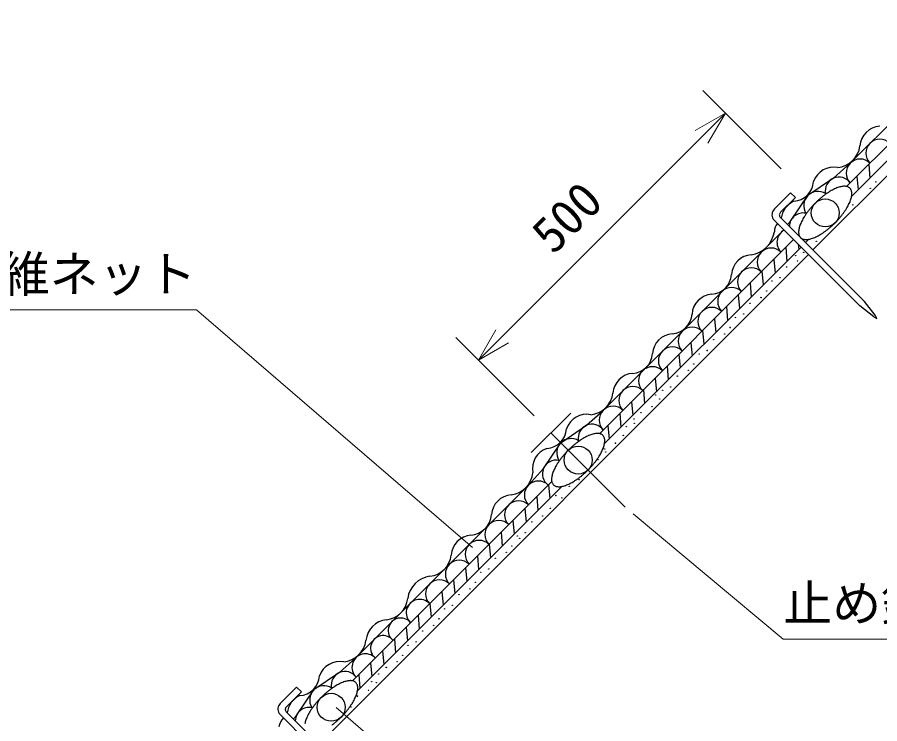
# Model space of a CAD drawing. Units: millimetres, scale not verified. Extents: x 200 to 8200, y 200 to 5825.
# Drawn here: x 1767 to 3002, y 2730 to 3740 of the extents above; entities that cross this region are included whole.
import ezdxf
from ezdxf.enums import TextEntityAlignment as Align

# ---------------------------------------------------------------- set-up
doc = ezdxf.new("R2010")
doc.units = ezdxf.units.MM
doc.header["$LTSCALE"] = 20
for name, color, linetype, lineweight in [('C-STR', 7, 'Continuous', 25), ('C-STR-DIM', 1, 'Continuous', 13), ('C-STR-HTXT', 1, 'Continuous', 13)]:
    doc.layers.add(name, color=color, linetype=linetype, lineweight=lineweight)
doc.styles.add('ＭＳ ゴシック', font='')
doc.styles.get('ＭＳ ゴシック').set_extended_font_data('MS Gothic')

msp = doc.modelspace()

# ---------------------------------------------------------------- linework, layer by layer
at = {"layer": 'C-STR'}
for p, q in [((2959.49, 3531.57), (3168.15, 3740.24)), ((2954.39, 3498.2), (3176.44, 3720.24)), ((2961.39, 3483.98), (3182.65, 3705.24)), ((2906.02, 3407.4), (3188.86, 3690.24)), ((2959.49, 3531.57), (2935.67, 3510.19)), ((2985.89, 3529.69), (2987.6, 3510.19)), ((2935.67, 3510.19), (2898.95, 3485.18)), ((2968.92, 3512.72), (2970.63, 3493.22)), ((2850.94, 3466.01), (2874.23, 3489.31)), ((2881.03, 3482.51), (2859.78, 3461.25)), ((2873.94, 3448.46), (2898.95, 3485.18)), ((2881.03, 3482.51), (2874.23, 3489.31)), ((2849.08, 3451.58), (2973.36, 3327.37)), ((2859.48, 3453.91), (2979.73, 3333.73)), ((2873.94, 3448.46), (2869.74, 3443.67)), ((2605.93, 3178.02), (2864.29, 3436.38)), ((2600.84, 3144.64), (2878.44, 3422.24)), ((2884.81, 3428.61), (2885.93, 3429.73)), ((2895.41, 3418), (2900.15, 3422.74)), ((2607.83, 3130.42), (2889.05, 3411.63)), ((2867.1, 3410.9), (2868.8, 3391.39)), ((2885.15, 3415.53), (2885.77, 3408.36)), ((2198.91, 2700.29), (2899.66, 3401.03)), ((2850.13, 3393.93), (2851.83, 3374.42)), ((2833.16, 3376.96), (2834.86, 3357.45)), ((2816.19, 3359.99), (2817.89, 3340.48)), ((2799.21, 3343.02), (2800.92, 3323.51)), ((2995.29, 3313.94), (2979.73, 3333.73)), ((2782.24, 3326.05), (2783.95, 3306.54)), ((2993.17, 3311.82), (2973.36, 3327.37)), ((2765.27, 3309.08), (2766.98, 3289.57)), ((2993.17, 3311.82), (2997.76, 3309.34)), ((2997.76, 3309.34), (2995.29, 3313.94)), ((2748.3, 3292.1), (2750.01, 3272.6)), ((2731.33, 3275.13), (2733.04, 3255.63)), ((2714.36, 3258.16), (2716.07, 3238.66)), ((2697.39, 3241.19), (2699.1, 3221.69)), ((2680.42, 3224.22), (2682.13, 3204.72)), ((2663.45, 3207.25), (2665.16, 3187.75)), ((2646.48, 3190.28), (2648.19, 3170.77)), ((2559.5, 3174.09), (2502.93, 3117.52)), ((2582.11, 3156.63), (2605.93, 3178.02)), ((2629.51, 3173.31), (2631.22, 3153.8)), ((2545.4, 3131.62), (2582.11, 3156.63)), ((2612.54, 3156.34), (2614.25, 3136.83)), ((2637.28, 3039.74), (2531.21, 3145.81)), ((2520.38, 3094.91), (2545.4, 3131.62)), ((2499, 3071.08), (2520.38, 3094.91)), ((2247.29, 2791.09), (2532.38, 3076.18)), ((2499, 3071.08), (2252, 2824.08)), ((2254.28, 2776.87), (2546.6, 3069.19)), ((2527.69, 3071.49), (2529.39, 3051.98)), ((2510.72, 3054.52), (2512.42, 3035.01)), ((2493.74, 3037.55), (2495.45, 3018.04)), ((2476.77, 3020.58), (2478.48, 3001.07)), ((2459.8, 3003.61), (2461.51, 2984.1)), ((2442.83, 2986.63), (2444.54, 2967.13)), ((2425.86, 2969.66), (2427.57, 2950.16)), ((2408.89, 2952.69), (2410.6, 2933.19)), ((2391.92, 2935.72), (2393.63, 2916.22)), ((2374.95, 2918.75), (2376.66, 2899.25)), ((2357.98, 2901.78), (2359.69, 2882.28)), ((2341.01, 2884.81), (2342.72, 2865.3)), ((2324.04, 2867.84), (2325.75, 2848.33)), ((2307.07, 2850.87), (2308.78, 2831.36)), ((2290.1, 2833.9), (2291.8, 2814.39)), ((2252, 2824.08), (2228.56, 2803.08)), ((2273.13, 2816.93), (2274.83, 2797.42)), ((2228.56, 2803.08), (2191.84, 2778.07)), ((2256.16, 2799.96), (2257.86, 2780.45)), ((2143.83, 2758.9), (2167.12, 2782.2)), ((2166.83, 2741.35), (2191.84, 2778.07)), ((2173.92, 2775.41), (2167.12, 2782.2)), ((2173.92, 2775.41), (2152.67, 2754.15)), ((2141.97, 2744.47), (2266.26, 2620.26)), ((2152.38, 2746.8), (2272.62, 2626.63)), ((2166.83, 2741.35), (2162.63, 2736.57))]:
    msp.add_line(p, q, dxfattribs=at)
for centre in [(2988.19, 3495.65), (2996.03, 3504.88), (2963.07, 3471.94), (2910.98, 3419.85), (2881.54, 3399.15), (2892.96, 3404.01), (2868.32, 3383.18), (2884.02, 3391.48), (2847.48, 3362.91), (2858.9, 3367.77), (2839.78, 3348.62), (2831.93, 3339.39), (2816.23, 3331.1), (2795.39, 3310.82), (2806.81, 3315.68), (2787.69, 3296.53), (2779.85, 3287.31), (2764.14, 3279.01), (2743.31, 3258.74), (2754.73, 3263.6), (2727.76, 3235.22), (2735.61, 3244.45), (2712.06, 3226.93), (2702.64, 3211.51), (2680.86, 3200.13), (2691.22, 3206.65), (2686.72, 3194.18), (2659.97, 3174.84), (2675.68, 3183.13), (2650.18, 3165.61), (2639.13, 3154.57), (2650.55, 3159.43), (2634.64, 3142.09), (2623.59, 3131.05), (2607.89, 3122.75), (2609.51, 3118.38), (2598.47, 3107.34), (2579.35, 3088.19), (2571.51, 3078.96), (2557.63, 3069.16), (2538.12, 3056.21), (2546.91, 3052.86), (2530.47, 3037.92), (2519.42, 3026.88), (2503.72, 3018.58), (2494.3, 3003.17), (2482.88, 2998.31), (2486.22, 2995.07), (2467.34, 2974.79), (2475.18, 2984.02), (2451.63, 2966.5), (2442.21, 2951.08), (2430.79, 2946.23), (2423.09, 2931.94), (2399.55, 2914.41), (2415.25, 2922.71), (2378.71, 2894.14), (2390.13, 2899), (2371.01, 2879.85), (2363.17, 2870.62), (2347.46, 2862.33), (2326.62, 2842.05), (2338.04, 2846.91), (2318.92, 2827.76), (2311.08, 2818.54), (2295.37, 2810.24), (2274.54, 2789.97), (2284.63, 2800.84), (2270.04, 2777.5), (2281.08, 2788.54), (2254.33, 2769.2), (2244.92, 2753.79)]:
    msp.add_circle(centre, 0.3, dxfattribs=at)
at = {"layer": 'C-STR', "color": 3}
for centre in [(2923.7, 3460.43), (2570.14, 3106.87), (2216.59, 2753.32)]:
    msp.add_circle(centre, 20, dxfattribs=at)
at = {"layer": 'C-STR', "color": 1}
for centre, radius, start, end in [((3003.81, 3554.09), 30.42, 93.88791, 176.11209), ((2938.03, 3560.88), 35.75, 275.92465, 352.39909), ((2935.86, 3495.48), 30.42, 78.88791, 161.11209), ((2876.73, 3507.39), 30.42, 273.88791, 356.11209), ((2891.74, 3448.49), 31.36, 114.38265, 172.24691), ((2871.9, 3432.71), 21.02, 142.6433, 178.06071), ((2812.09, 3439.41), 39.25, 278.50692, 351.35876), ((2819.96, 3370.25), 30.42, 93.88791, 176.11209), ((2759.27, 3374.37), 30.42, 273.88791, 356.11209), ((2763.39, 3313.68), 30.42, 93.88791, 176.11209), ((2702.7, 3317.8), 30.42, 273.88791, 356.11209), ((2706.83, 3257.11), 30.42, 93.88791, 176.11209), ((2646.13, 3261.23), 30.42, 273.88791, 356.11209), ((2650.26, 3200.54), 30.42, 93.88791, 176.11209), ((2584.48, 3207.33), 35.75, 275.92465, 352.39909), ((2582.31, 3141.93), 30.42, 78.88791, 161.11209), ((2523.18, 3153.84), 30.42, 273.88791, 356.11209), ((2535.09, 3094.71), 30.42, 108.88791, 191.11209), ((2469.69, 3092.54), 35.75, 277.60091, 354.07535), ((2476.48, 3026.76), 30.42, 93.88791, 176.11209), ((2413.49, 3031.93), 32.79, 275.43457, 354.56543), ((2418.66, 2968.94), 30.42, 93.88791, 176.11209), ((2354.19, 2974.78), 34.33, 276.31717, 353.68283), ((2362.97, 2903.85), 37.15, 97.7384, 172.2616), ((2292.04, 2912.63), 34.33, 276.31717, 353.68283), ((2298.86, 2846.01), 32.64, 95.34501, 174.65499), ((2230.93, 2853.78), 35.75, 275.92465, 352.39909), ((2228.75, 2788.38), 30.42, 78.88791, 161.11209), ((2169.63, 2800.29), 30.42, 273.88791, 356.11209), ((2184.46, 2741.72), 30.97, 114.35381, 173.06872), ((2168.1, 2719.86), 27.02, 137.26953, 168.53985)]:
    msp.add_arc(centre, radius, start, end, dxfattribs=at)
at = {"layer": 'C-STR'}
for centre, radius, start, end in [((3001.91, 3545.72), 20, 45, 225), ((2973.63, 3517.43), 20, 45, 225), ((2943.37, 3492.21), 19.56, 34.51028, 191.8763), ((2967.01, 3430.87), 70.5, 116.46608, 119.4082), ((2962.2, 3440.65), 59.61, 113.22417, 116.51678), ((2958.16, 3450.22), 49.22, 109.54574, 113.28947), ((2955.02, 3459.23), 39.68, 105.3049, 109.62992), ((2952.86, 3467.36), 31.26, 100.33954, 105.41315), ((2951.64, 3474.38), 24.14, 94.44603, 100.47713), ((2951.24, 3480.11), 18.4, 87.38455, 94.61565), ((2951.49, 3484.48), 14.02, 78.91358, 87.5801), ((2952.12, 3487.51), 10.93, 68.88374, 79.10992), ((2952.84, 3489.31), 8.99, 57.40605, 69.02993), ((2953.33, 3490.05), 8.1, 45.01549, 57.44312), ((2953.26, 3490.01), 8.18, 32.61788, 44.9235), ((2952.35, 3489.46), 9.24, 21.12586, 32.43816), ((2913.5, 3470.63), 20.57, 58.55914, 211.44086), ((2992.75, 3392.03), 117.17, 128.88708, 130.9777), ((2988.49, 3397.35), 110.36, 126.7233, 128.90037), ((2983.43, 3404.18), 101.86, 124.44349, 126.74129), ((2977.94, 3412.27), 92.09, 122.008, 124.46712), ((2972.35, 3421.28), 81.48, 119.36878, 122.03862), ((2921.05, 3492.21), 41.2, 340.4498, 344.61538), ((2929.35, 3489.88), 32.58, 344.68939, 349.55791), ((2950.36, 3488.74), 11.36, 11.08473, 20.92162), ((2936.56, 3488.51), 25.23, 349.65344, 355.42339), ((2947.11, 3488.15), 14.66, 2.60859, 10.89773), ((2942.52, 3487.99), 19.26, 355.54611, 2.45369), ((2996.17, 3387.84), 122.57, 137.00225, 139.02669), ((2997.77, 3386.36), 124.75, 134.9996, 137.00147), ((2997.63, 3386.5), 124.55, 132.99693, 135.002), ((2995.89, 3388.39), 121.98, 130.96843, 133.00263), ((2883, 3510.01), 83.28, 327.99034, 330.60227), ((2892.52, 3504.6), 72.34, 330.62913, 333.49659), ((2902.29, 3499.69), 61.4, 333.53125, 336.7278), ((2911.92, 3495.5), 50.9, 336.77238, 340.39241), ((2859.62, 3457.55), 12.12, 135.76262, 209.53793), ((2863.02, 3457.44), 5, 130.3409, 225.01704), ((2891.92, 3440.76), 19.56, 78.1237, 179.12351), ((2973.28, 3405.26), 93.79, 145.55516, 147.96972), ((2981.18, 3399.81), 103.38, 143.27556, 145.53966), ((2987.77, 3394.86), 111.62, 141.11195, 143.26438), ((2992.82, 3390.77), 118.12, 139.03069, 141.10453), ((2859.63, 3525.99), 111.62, 321.11195, 323.26438), ((2866.22, 3521.05), 103.38, 323.27556, 325.53966), ((2874.11, 3515.6), 93.79, 325.55516, 327.96972), ((2935.47, 3425.35), 50.9, 156.77238, 160.39241), ((2945.1, 3421.17), 61.4, 153.53125, 156.7278), ((2954.87, 3416.25), 72.34, 150.62913, 153.49659), ((2964.4, 3410.85), 83.28, 147.99034, 150.60227), ((2849.77, 3534.35), 124.55, 312.99693, 315.002), ((2849.63, 3534.5), 124.75, 314.9996, 317.00147), ((2851.22, 3533.01), 122.57, 317.00225, 319.02669), ((2854.57, 3530.09), 118.12, 319.03069, 321.10453), ((2874.64, 3418.44), 20, 119.42525, 225), ((2904.88, 3432.87), 19.26, 175.54611, 182.45369), ((2900.28, 3432.71), 14.66, 182.60859, 190.89773), ((2910.83, 3432.35), 25.23, 169.65344, 175.42339), ((2918.05, 3430.98), 32.58, 164.68939, 169.55791), ((2926.35, 3428.65), 41.2, 160.4498, 164.61538), ((2869.46, 3508.59), 92.09, 302.008, 304.46712), ((2863.96, 3516.67), 101.86, 304.44349, 306.74129), ((2858.91, 3523.5), 110.36, 306.7233, 308.90037), ((2854.65, 3528.82), 117.17, 308.88707, 310.9777), ((2851.51, 3532.47), 121.98, 310.96843, 313.00263), ((2897.03, 3432.12), 11.36, 191.08473, 200.92162), ((2895.04, 3431.4), 9.24, 201.12586, 212.43816), ((2894.13, 3430.85), 8.18, 212.61788, 224.9235), ((2894.07, 3430.8), 8.1, 225.01549, 237.44312), ((2894.55, 3431.55), 8.99, 237.40605, 249.02993), ((2895.27, 3433.35), 10.93, 248.88374, 259.10992), ((2895.9, 3436.38), 14.02, 258.91358, 267.5801), ((2896.15, 3440.75), 18.4, 267.38455, 274.61565), ((2895.76, 3446.48), 24.14, 274.44603, 280.47713), ((2894.54, 3453.49), 31.26, 280.33954, 285.41315), ((2892.37, 3461.63), 39.68, 285.3049, 289.62992), ((2889.24, 3470.64), 49.22, 289.54574, 293.28947), ((2885.19, 3480.21), 59.61, 293.22417, 296.51678), ((2880.38, 3489.98), 70.5, 296.46608, 299.4082), ((2875.04, 3499.57), 81.48, 299.36878, 302.03862), ((2846.35, 3390.15), 20, 45, 225), ((2818.07, 3361.87), 20, 45, 225), ((2789.78, 3333.58), 20, 45, 225), ((2761.5, 3305.3), 20, 45, 225), ((2733.21, 3277.02), 20, 45, 225), ((2704.93, 3248.73), 20, 45, 225), ((2676.65, 3220.45), 20, 45, 225), ((2648.36, 3192.16), 20, 45, 225), ((2620.08, 3163.88), 20, 45, 225), ((2589.82, 3138.65), 19.56, 34.51028, 191.8763), ((2559.94, 3117.08), 20.57, 58.55914, 211.44086), ((2624.38, 3058.71), 92.09, 122.008, 124.46712), ((2618.8, 3067.73), 81.48, 119.36878, 122.03862), ((2613.46, 3077.32), 70.5, 116.46608, 119.4082), ((2608.65, 3087.09), 59.61, 113.22417, 116.51678), ((2604.6, 3096.67), 49.22, 109.54574, 113.28947), ((2601.47, 3105.68), 39.68, 105.3049, 109.62992), ((2599.3, 3113.81), 31.26, 100.33954, 105.41315), ((2598.08, 3120.83), 24.14, 94.44603, 100.47713), ((2597.69, 3126.56), 18.4, 87.38455, 94.61565), ((2597.94, 3130.93), 14.02, 78.91358, 87.5801), ((2598.57, 3133.96), 10.93, 68.88374, 79.10992), ((2599.29, 3135.75), 8.99, 57.40605, 69.02993), ((2599.77, 3136.5), 8.1, 45.01549, 57.44312), ((2599.71, 3136.45), 8.18, 32.61788, 44.9235), ((2598.8, 3135.91), 9.24, 21.12586, 32.43816), ((2596.81, 3135.18), 11.36, 11.08473, 20.92162), ((2593.56, 3134.59), 14.66, 2.60859, 10.89773), ((2644.08, 3032.95), 124.55, 132.99693, 135.002), ((2642.33, 3034.84), 121.98, 130.96843, 133.00263), ((2639.2, 3038.48), 117.17, 128.88707, 130.9777), ((2634.94, 3043.8), 110.36, 126.7233, 128.90037), ((2629.88, 3050.63), 101.86, 124.44349, 126.74129), ((2558.37, 3141.95), 50.9, 336.77238, 340.39241), ((2567.5, 3138.65), 41.2, 340.4498, 344.61538), ((2575.8, 3136.33), 32.58, 344.68939, 349.55791), ((2583.01, 3134.95), 25.23, 349.65344, 355.42339), ((2588.96, 3134.44), 19.26, 355.54611, 2.45369), ((2634.22, 3041.31), 111.62, 141.11195, 143.26438), ((2639.27, 3037.22), 118.12, 139.03069, 141.10453), ((2642.62, 3034.29), 122.57, 137.00225, 139.02669), ((2644.21, 3032.8), 124.75, 134.9996, 137.00147), ((2520.56, 3162.05), 93.79, 325.55516, 327.96972), ((2529.45, 3156.45), 83.28, 327.99034, 330.60227), ((2538.97, 3151.05), 72.34, 330.62913, 333.49659), ((2548.74, 3146.13), 61.4, 333.53125, 336.7278), ((2538.36, 3087.2), 19.56, 78.1237, 235.48972), ((2610.84, 3057.3), 83.28, 147.99034, 150.60227), ((2619.73, 3051.7), 93.79, 145.55516, 147.96972), ((2627.62, 3046.25), 103.38, 143.27556, 145.53966), ((2497.67, 3179.46), 122.57, 317.00225, 319.02669), ((2501.02, 3176.53), 118.12, 319.03069, 321.10453), ((2506.07, 3172.44), 111.62, 321.11195, 323.26438), ((2512.67, 3167.49), 103.38, 323.27556, 325.53966), ((2572.79, 3075.1), 41.2, 160.4498, 164.61538), ((2581.92, 3071.8), 50.9, 156.77238, 160.39241), ((2591.55, 3067.62), 61.4, 153.53125, 156.7278), ((2601.32, 3062.7), 72.34, 150.62913, 153.49659), ((2501.09, 3175.27), 117.17, 308.88708, 310.9777), ((2497.95, 3178.91), 121.98, 310.96843, 313.00263), ((2496.21, 3180.8), 124.55, 312.99693, 315.002), ((2496.08, 3180.95), 124.75, 314.9996, 317.00147), ((2513.14, 3056.94), 20, 45, 225), ((2551.33, 3079.31), 19.26, 175.54611, 182.45369), ((2546.73, 3079.16), 14.66, 182.60859, 190.89773), ((2557.28, 3078.8), 25.23, 169.65344, 175.42339), ((2543.48, 3078.57), 11.36, 191.08473, 200.92162), ((2564.49, 3077.42), 32.58, 164.68939, 169.55791), ((2541.49, 3077.84), 9.24, 201.12586, 212.43816), ((2526.83, 3136.43), 70.5, 296.46608, 299.4082), ((2521.49, 3146.02), 81.48, 299.36878, 302.03862), ((2515.9, 3155.04), 92.09, 302.008, 304.46712), ((2510.41, 3163.12), 101.86, 304.44349, 306.74129), ((2505.35, 3169.95), 110.36, 306.7233, 308.90037), ((2540.58, 3077.3), 8.18, 212.61788, 224.9235), ((2540.51, 3077.25), 8.1, 225.01549, 237.44312), ((2541, 3078), 8.99, 237.40605, 249.02993), ((2541.72, 3079.79), 10.93, 248.88374, 259.10992), ((2542.35, 3082.82), 14.02, 258.91358, 267.5801), ((2542.6, 3087.19), 18.4, 267.38455, 274.61565), ((2542.21, 3092.92), 24.14, 274.44603, 280.47713), ((2540.99, 3099.94), 31.26, 280.33954, 285.41315), ((2538.82, 3108.07), 39.68, 285.3049, 289.62992), ((2535.68, 3117.08), 49.22, 289.54574, 293.28947), ((2531.64, 3126.66), 59.61, 293.22417, 296.51678), ((2484.86, 3028.66), 20, 45, 225), ((2456.57, 3000.37), 20, 45, 225), ((2428.29, 2972.09), 20, 45, 225), ((2400, 2943.81), 20, 45, 225), ((2371.72, 2915.52), 20, 45, 225), ((2343.32, 2888.41), 19.27, 42.29321, 227.70679), ((2316.21, 2863.07), 17.97, 38.09488, 231.90512), ((2290.98, 2837.84), 17.97, 38.09488, 231.90512), ((2265.75, 2810.33), 19.46, 43.39537, 226.60463), ((2236.26, 2785.1), 19.56, 34.51028, 191.8763), ((2247.91, 2752.12), 39.68, 105.3049, 109.62992), ((2245.75, 2760.26), 31.26, 100.33954, 105.41315), ((2244.53, 2767.27), 24.14, 94.44603, 100.47713), ((2244.14, 2773), 18.4, 87.38455, 94.61565), ((2244.38, 2777.37), 14.02, 78.91358, 87.5801), ((2245.02, 2780.4), 10.93, 68.88374, 79.10992), ((2245.74, 2782.2), 8.99, 57.40605, 69.02993), ((2206.39, 2763.52), 20.57, 58.55914, 211.44086), ((2281.38, 2690.25), 110.36, 126.7233, 128.90037), ((2276.33, 2697.08), 101.86, 124.44349, 126.74129), ((2270.83, 2705.16), 92.09, 122.008, 124.46712), ((2265.25, 2714.18), 81.48, 119.36878, 122.03862), ((2259.9, 2723.77), 70.5, 116.46608, 119.4082), ((2255.1, 2733.54), 59.61, 113.22417, 116.51678), ((2251.05, 2743.11), 49.22, 109.54574, 113.28947), ((2246.22, 2782.95), 8.1, 45.01549, 57.44312), ((2246.15, 2782.9), 8.18, 32.61788, 44.9235), ((2245.25, 2782.35), 9.24, 21.12586, 32.43816), ((2243.26, 2781.63), 11.36, 11.08473, 20.92162), ((2229.46, 2781.4), 25.23, 349.65344, 355.42339), ((2240.01, 2781.04), 14.66, 2.60859, 10.89773), ((2235.41, 2780.88), 19.26, 355.54611, 2.45369), ((2290.66, 2679.25), 124.75, 134.9996, 137.00147), ((2290.52, 2679.4), 124.55, 132.99693, 135.002), ((2288.78, 2681.28), 121.98, 130.96843, 133.00263), ((2285.64, 2684.93), 117.17, 128.88708, 130.9777), ((2185.41, 2797.49), 72.34, 330.62913, 333.49659), ((2195.18, 2792.58), 61.4, 333.53125, 336.7278), ((2204.82, 2788.4), 50.9, 336.77238, 340.39241), ((2213.94, 2785.1), 41.2, 340.4498, 344.61538), ((2222.24, 2782.77), 32.58, 344.68939, 349.55791), ((2152.51, 2750.45), 12.12, 135.76262, 209.53793), ((2155.91, 2750.34), 5, 130.3409, 225.01704), ((2184.81, 2733.65), 19.56, 78.1237, 179.12351), ((2274.07, 2692.7), 103.38, 143.27556, 145.53966), ((2280.66, 2687.76), 111.62, 141.11195, 143.26438), ((2285.71, 2683.66), 118.12, 139.03069, 141.10453), ((2289.07, 2680.74), 122.57, 137.00225, 139.02669), ((2159.11, 2813.94), 103.38, 323.27556, 325.53966), ((2167.01, 2808.49), 93.79, 325.55516, 327.96972), ((2175.89, 2802.9), 83.28, 327.99034, 330.60227), ((2238, 2714.06), 61.4, 153.53125, 156.7278), ((2247.77, 2709.15), 72.34, 150.62913, 153.49659), ((2257.29, 2703.74), 83.28, 147.99034, 150.60227), ((2266.18, 2698.15), 93.79, 145.55516, 147.96972), ((2142.52, 2827.39), 124.75, 314.9996, 317.00147), ((2144.11, 2825.9), 122.57, 317.00225, 319.02669), ((2147.47, 2822.98), 118.12, 319.03069, 321.10453), ((2152.52, 2818.89), 111.62, 321.11195, 323.26438), ((2210.94, 2723.87), 32.58, 164.68939, 169.55791), ((2219.24, 2721.54), 41.2, 160.4498, 164.61538), ((2228.37, 2718.25), 50.9, 156.77238, 160.39241), ((2151.8, 2816.4), 110.36, 306.7233, 308.90037), ((2147.54, 2821.72), 117.17, 308.88707, 310.9777), ((2144.4, 2825.36), 121.98, 310.96843, 313.00263), ((2142.66, 2827.25), 124.55, 312.99693, 315.002)]:
    msp.add_arc(centre, radius, start, end, dxfattribs=at)
at = {"layer": 'C-STR-DIM'}
for p, q in [((2860.45, 3523.68), (2748.54, 3635.59)), ((2780.85, 3603.28), (2427.29, 3249.73)), ((2780.85, 3603.28), (2737.55, 3578.28)), ((2780.85, 3603.28), (2755.85, 3559.98)), ((2427.29, 3249.73), (2452.29, 3293.03)), ((2506.9, 3170.12), (2394.99, 3282.03)), ((2427.29, 3249.73), (2470.59, 3274.73))]:
    msp.add_line(p, q, dxfattribs=at)
at = {"layer": 'C-STR-HTXT'}
for p, q in [((1533.65, 3322), (2023.65, 3322)), ((2023.65, 3322), (2418.94, 2981.79)), ((2648.8, 3030.14), (2863.75, 2850.89)), ((2863.75, 2850.89), (3773.75, 2850.89)), ((2223.74, 2752.96), (2619.03, 2412.74))]:
    msp.add_line(p, q, dxfattribs=at)

# ---------------------------------------------------------------- texts
at = {"layer": 'C-STR-DIM', "color": 7, "style": 'ＭＳ ゴシック'}
msp.add_text('500', height=51.32, rotation=45, dxfattribs=at).set_placement((2545.59, 3388.36), align=Align.BOTTOM_LEFT)
at = {"layer": 'C-STR-HTXT', "color": 7, "style": 'ＭＳ ゴシック'}
for s, p in [('ヤシ繊維ネット', (1533.65, 3332)), ('止め釘（プラワッシャー併用）', (2863.75, 2860.89))]:
    msp.add_text(s, height=51.32, dxfattribs=at).set_placement(p, align=Align.BOTTOM_LEFT)

doc.saveas('drawing.dxf')
